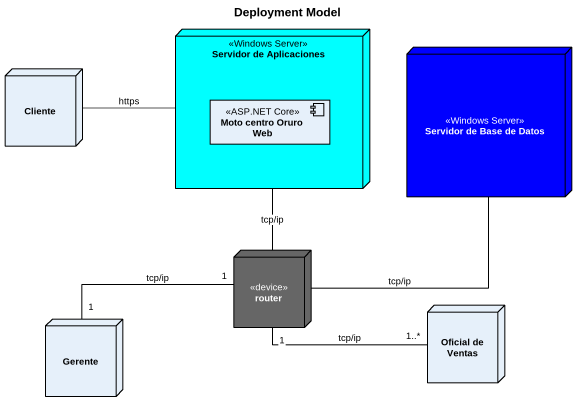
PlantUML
@startuml
title Deployment Model
node "Servidor de Aplicaciones" as Servidor_de_Aplicaciones <<Windows Server>> #00FFFF {
  component "Moto centro Oruro Web" as Moto_centro_Oruro_Web <<ASP.NET Core>>
}
node "Servidor de Base de Datos" as Servidor_de_Base_de_Datos <<Windows Server>> #0000FF
node Cliente
node router <<device>> #666666
node Gerente
node "Oficial de Ventas" as Oficial_de_Ventas
Servidor_de_Aplicaciones -- router : tcp/ip
Cliente -right- Servidor_de_Aplicaciones : https
router -up- Servidor_de_Base_de_Datos : tcp/ip
router "1" -left- "1" Gerente : tcp/ip
router "1" -right- "1..*" Oficial_de_Ventas : tcp/ip
@enduml
